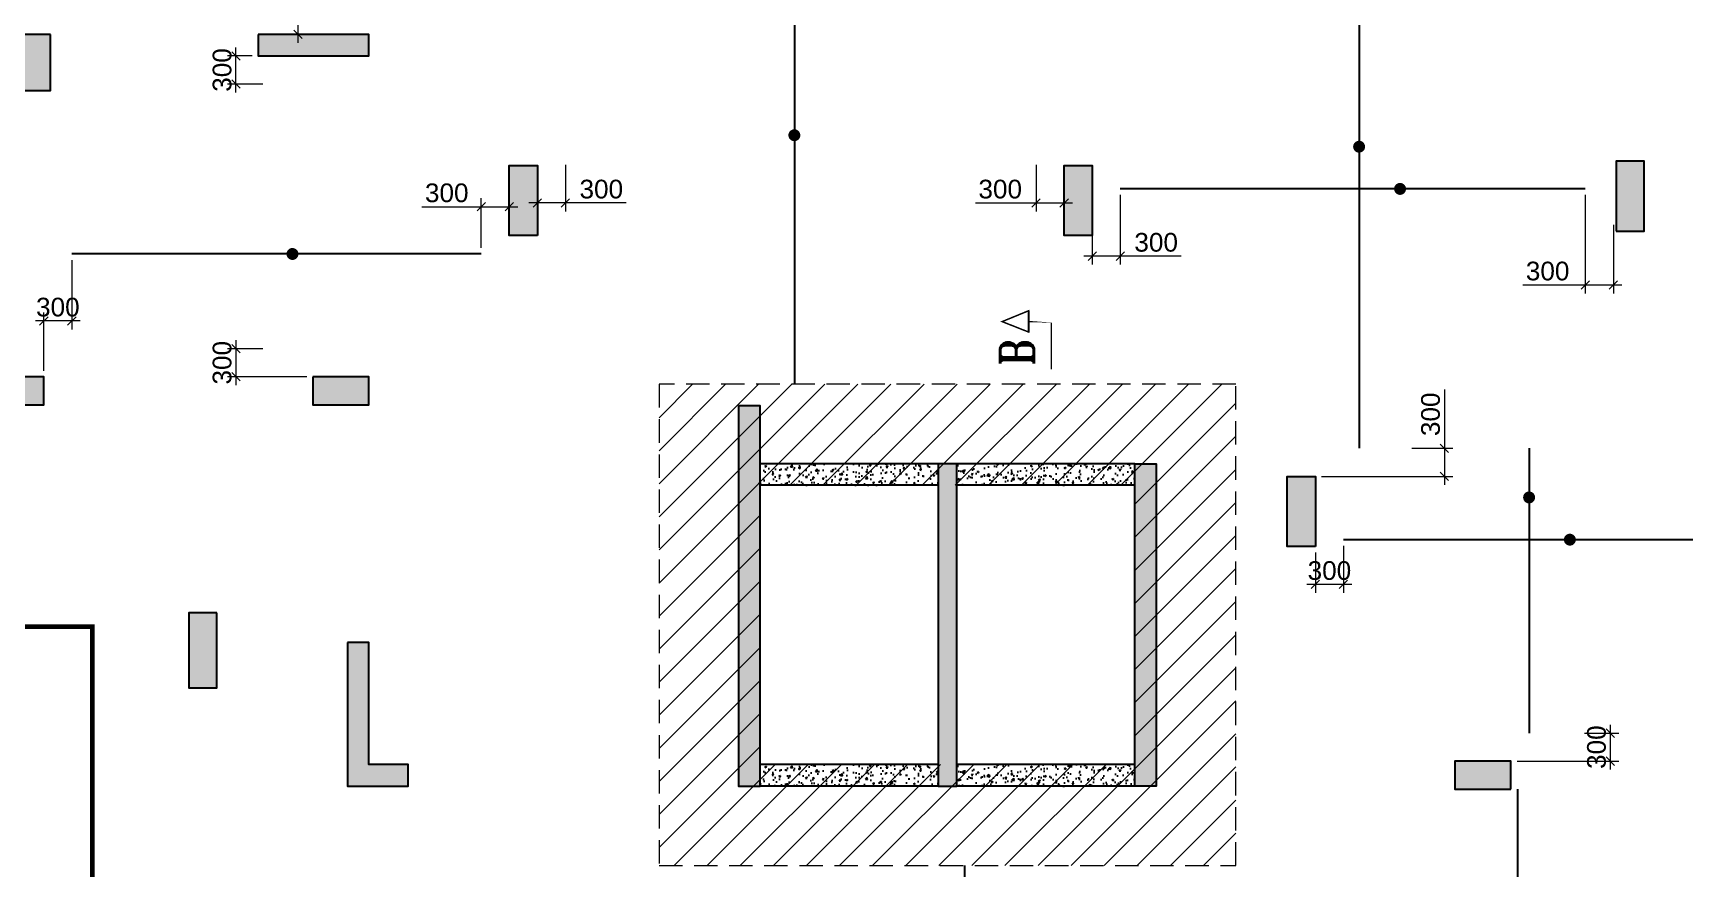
# Model space of a CAD drawing. Header units: millimetres. Extents: x 1123469 to 1883119, y -126924 to 196924.
# Drawn here: x 1856569 to 1874224, y 136750 to 145688 of the extents above; entities that cross this region are included whole.
import ezdxf

# ---------------------------------------------------------------- set-up
doc = ezdxf.new("R2010")
doc.units = ezdxf.units.MM
doc.header["$LTSCALE"] = 500
doc.header["$MEASUREMENT"] = 0
doc.header["$PDMODE"] = 34
doc.linetypes.add('CONTINOUS', pattern=[0])
doc.linetypes.add('DASHED2', pattern=[0.375, 0.25, -0.125])
doc.layers.get('Defpoints').update_dxf_attribs({"lineweight": 0})
for name, color, linetype in [('3BEAM NO', 6, 'Continuous'), ('COL. DIM', 3, 'Continuous'), ('r.c.c. wall', 4, 'Continuous'), ('reinf.', 4, 'Continuous'), ('TEXT-20', 3, 'Continuous'), ('TOWER AREA COLUMN.', 6, 'Continuous')]:
    doc.layers.add(name, color=color, linetype=linetype)
for name, color, linetype, lineweight in [('CUT OUT', 1, 'Continuous', 13), ('dim-M', 1, 'Continuous', 15), ('FOOTING', 1, 'Continuous', 15), ('HATCH', 1, 'Continuous', 5), ('TOWER COL HATCH', 253, 'Continuous', 20)]:
    doc.layers.add(name, color=color, linetype=linetype, lineweight=lineweight)
doc.styles.add('3mm', font='arial.ttf')
doc.styles.add('RT', font='romant.shx', dxfattribs={"height": 8})
doc.dimstyles.new('PARAMVEER', dxfattribs={"dimtxt": 200, "dimasz": 100, "dimexe": 0, "dimexo": 25, "dimgap": 10, "dimtad": 1, "dimdec": 0, "dimrnd": 5, "dimzin": 0, "dimdsep": 46, "dimtxsty": '3mm', "dimblk": 'OBLIQUE', "dimcen": 0.09, "dimdle": 75, "dimclrd": 1, "dimclre": 1, "dimclrt": 3, "dimadec": 0, "dimazin": 0, "dimtfac": 1, "dimtdec": 0, "dimtmove": 1, "dimatfit": 3, "dimfxl": 100, "dimtolj": 1, "dimtzin": 0, "dimlwd": 18, "dimlwe": 5, "dimarcsym": 0})

# ---------------------------------------------------------------- blocks, each defined once
blk = doc.blocks.new('3tgra')
at = {"layer": 'TOWER COL HATCH'}
h = blk.add_hatch(color=253, dxfattribs=at)
h.dxf.hatch_style = 1
h.paths.add_polyline_path([(1389009.933917637, 82701.73729159351), (1389009.933917637, 82471.73729159351), (1387825.636163343, 82471.73729159351), (1387825.636163343, 82701.73729159351)])
h = blk.add_hatch(color=253, dxfattribs=at)
h.dxf.hatch_style = 1
h.paths.add_polyline_path([(1391230.631024875, 82701.73729159351), (1391530.631024875, 82701.73729159351), (1391530.631024875, 82101.73729159351), (1391230.631024875, 82101.73729159351)])
h = blk.add_hatch(color=253, dxfattribs=at)
h.dxf.hatch_style = 1
h.paths.add_polyline_path([(1374495.631025441, 80596.89666208334), (1374195.631025441, 80596.89666208334), (1374195.631025441, 81346.89666208334), (1374495.631025441, 81346.89666208334)])
h = blk.add_hatch(color=253, dxfattribs=at)
h.dxf.hatch_style = 1
h.paths.add_polyline_path([(1380095.624769447, 80551.73729155067), (1380395.624769447, 80551.73729155067), (1380395.624769447, 81301.73729155067), (1380095.624769447, 81301.73729155067)])
h = blk.add_hatch(color=253, dxfattribs=at)
h.dxf.hatch_style = 1
h.paths.add_polyline_path([(1386025.631024806, 80551.73729155055), (1386325.631024806, 80551.73729155055), (1386325.631024806, 81301.73729155055), (1386025.631024806, 81301.73729155055)])
h = blk.add_hatch(color=253, dxfattribs=at)
h.dxf.hatch_style = 1
h.paths.add_polyline_path([(1388425.6189848, 79041.73729064688), (1388425.6189848, 78741.73729064688), (1387825.6189848, 78741.73729064688), (1387825.6189848, 79041.73729064688)])
h = blk.add_hatch(color=253, dxfattribs=at)
h.dxf.hatch_style = 1
h.paths.add_polyline_path([(1391900.631024875, 79041.73729064688), (1391900.631024875, 78741.73729064688), (1391300.631024875, 78741.73729064688), (1391300.631024875, 79041.73729064688)])
h = blk.add_hatch(color=253, dxfattribs=at)
h.dxf.hatch_style = 1
h.paths.add_polyline_path([(1383875.630595695, 78731.73729202384), (1383875.630595695, 74666.55515519361), (1383645.630595695, 74666.55515519361), (1383645.630595695, 77881.73729155073), (1383645.630595695, 78111.73729155073), (1383645.630595695, 78731.73729202384)])
h = blk.add_hatch(color=253, dxfattribs=at)
h.dxf.hatch_style = 1
h.paths.add_polyline_path([(1379640.630750942, 78111.73729155073), (1379410.630750942, 78111.73729155073), (1379410.630750942, 74666.55515519361), (1379640.630750942, 74666.55515519361), (1379640.630750942, 77881.73729155073)])
h = blk.add_hatch(color=253, dxfattribs=at)
h.dxf.hatch_style = 1
h.paths.add_polyline_path([(1381543.130749644, 78111.73729155073), (1381743.130749644, 78111.73729155073), (1381743.130749644, 77881.73729155073), (1381743.130749644, 74666.55515519361), (1381543.130749644, 74666.55515519361), (1381543.130749644, 77881.73729155073)])
h = blk.add_hatch(color=253, dxfattribs=at)
h.dxf.hatch_style = 1
h.paths.add_polyline_path([(1377710.631017101, 77226.89675944098), (1378010.631017101, 77226.89675944098), (1378010.631017101, 77976.89675944098), (1377710.631017101, 77976.89675944098)])
h = blk.add_hatch(color=253, dxfattribs=at)
h.dxf.hatch_style = 1
h.paths.add_polyline_path([(1389450.631024875, 76516.73729064694), (1389750.631024875, 76516.73729064694), (1389750.631024875, 75716.73729064688), (1389450.631024875, 75716.73729064688)])
h = blk.add_hatch(color=253, dxfattribs=at)
h.dxf.hatch_style = 1
h.paths.add_polyline_path([(1388055.6189848, 76201.55515519361), (1388055.6189848, 74666.55515519361), (1387405.6189848, 74666.55515519361), (1387405.6189848, 74896.55515519361), (1387825.6189848, 74896.55515519361), (1387825.6189848, 76201.55515519361)])
h = blk.add_hatch(color=253, dxfattribs=at)
h.dxf.hatch_style = 1
h.paths.add_polyline_path([(1375620.320550245, 74631.8028312315), (1375620.320550245, 74931.8028312315), (1376220.320550245, 74931.8028312315), (1376220.320550245, 74631.8028312315)])
at = {"layer": 'TOWER AREA COLUMN.', "color": 4}
for points in [[(1389009.933917637, 82701.73729159351), (1389009.933917637, 82471.73729159351), (1387825.636163343, 82471.73729159351), (1387825.636163343, 82701.73729159351)], [(1391230.631024875, 82701.73729159351), (1391530.631024875, 82701.73729159351), (1391530.631024875, 82101.73729159351), (1391230.631024875, 82101.73729159351)], [(1374495.631025441, 80596.89666208334), (1374195.631025441, 80596.89666208334), (1374195.631025441, 81346.89666208334), (1374495.631025441, 81346.89666208334)], [(1380095.624769447, 80551.73729155067), (1380395.624769447, 80551.73729155067), (1380395.624769447, 81301.73729155067), (1380095.624769447, 81301.73729155067)], [(1386025.631024806, 80551.73729155055), (1386325.631024806, 80551.73729155055), (1386325.631024806, 81301.73729155055), (1386025.631024806, 81301.73729155055)], [(1388425.6189848, 79041.73729064688), (1388425.6189848, 78741.73729064688), (1387825.6189848, 78741.73729064688), (1387825.6189848, 79041.73729064688)], [(1391900.631024875, 79041.73729064688), (1391900.631024875, 78741.73729064688), (1391300.631024875, 78741.73729064688), (1391300.631024875, 79041.73729064688)], [(1377710.631017101, 77226.89675944098), (1378010.631017101, 77226.89675944098), (1378010.631017101, 77976.89675944098), (1377710.631017101, 77976.89675944098)], [(1389450.631024875, 76516.73729064694), (1389750.631024875, 76516.73729064694), (1389750.631024875, 75716.73729064688), (1389450.631024875, 75716.73729064688)], [(1375620.320550245, 74631.8028312315), (1375620.320550245, 74931.8028312315), (1376220.320550245, 74931.8028312315), (1376220.320550245, 74631.8028312315)]]:
    blk.add_lwpolyline(points, close=True, dxfattribs=at)
for points in [[(1383875.630595695, 78731.73729202384), (1383875.630595695, 74666.55515519361), (1383645.630595695, 74666.55515519361), (1383645.630595695, 77881.73729155073), (1383645.630595695, 77881.73729155073), (1383645.630595695, 78111.73729155073), (1383645.630595695, 78111.73729155073), (1383645.630595695, 78731.73729202384), (1383875.630595695, 78731.73729202384)], [(1379640.630750942, 78111.73729155073), (1379410.630750942, 78111.73729155073), (1379410.630750942, 74666.55515519361), (1379640.630750942, 74666.55515519361), (1379640.630750942, 77881.73729155073), (1379640.630750942, 77881.73729155073), (1379640.630750942, 78111.73729155073)], [(1381543.130749644, 78111.73729155073), (1381743.130749644, 78111.73729155073), (1381743.130749644, 77881.73729155073), (1381743.130749644, 77881.73729155073), (1381743.130749644, 74666.55515519361), (1381543.130749644, 74666.55515519361), (1381543.130749644, 77881.73729155073), (1381543.130749644, 77881.73729155073), (1381543.130749644, 78111.73729155073)], [(1388055.6189848, 76201.55515519361), (1388055.6189848, 74666.55515519361), (1387405.6189848, 74666.55515519361), (1387405.6189848, 74896.55515519361), (1387825.6189848, 74896.55515519361), (1387825.6189848, 76201.55515519361), (1388055.6189848, 76201.55515519361)]]:
    blk.add_lwpolyline(points, dxfattribs=at)
blk = doc.blocks.new('_Oblique')
at = {"color": 0, "linetype": 'ByBlock', "lineweight": -2}
blk.add_line((-0.5, -0.5), (0.5, 0.5), dxfattribs=at)
blk = doc.blocks.new('*D3416')
at = {"layer": 'COL. DIM', "color": 1, "lineweight": 18, "ltscale": 10, "transparency": 16777216}
for p, q in [((1859400.283047105, 146602.0105030714), (1859400.283047105, 145972.7452281601)), ((1859400.283047105, 146062.7452281601), (1859400.283047105, 145582.7452281602))]:
    blk.add_line(p, q, dxfattribs=at)
at = {"layer": 'COL. DIM', "color": 1, "linetype": 'CONTINOUS', "lineweight": 5, "ltscale": 10, "transparency": 16777216}
for p, q in [((1859007.907858229, 145972.7452281601), (1859490.283047105, 145972.7452281601)), ((1859312.515377379, 145672.7452281602), (1859490.283047105, 145672.7452281602))]:
    blk.add_line(p, q, dxfattribs=at)
at = {"layer": 'Defpoints', "color": 0, "ltscale": 10, "transparency": 16777216}
for p in [(1858942.907858229, 145972.7452281601), (1859247.515377379, 145672.7452281602), (1859400.283047105, 145672.7452281602)]:
    blk.add_point(p, dxfattribs=at)
at = {"layer": 'COL. DIM', "color": 1, "lineweight": 18, "ltscale": 10, "transparency": 16777216, "xscale": 90, "yscale": 90, "zscale": 90}
for p, rotation in [((1859400.283047105, 145972.7452281601), 90), ((1859400.283047105, 145672.7452281602), 270)]:
    blk.add_blockref('_Oblique', p, dxfattribs=dict(at, rotation=rotation))
at = {"layer": 'COL. DIM', "color": 3, "ltscale": 10, "transparency": 16777216, "insert": (1859253.100236736, 146336.4784430435), "char_height": 200, "attachment_point": 5, "rotation": 90, "style": '3mm'}
blk.add_mtext('\\A1;300', dxfattribs=at)
blk = doc.blocks.new('*D3417')
at = {"layer": 'COL. DIM', "color": 1, "linetype": 'CONTINOUS', "lineweight": 5, "ltscale": 10, "transparency": 16777216}
for p, q in [((1861358.679417588, 143390.5683261921), (1861358.679417588, 143920.9060401171)), ((1861658.679417588, 143707.9007247321), (1861658.679417588, 143920.9060401171))]:
    blk.add_line(p, q, dxfattribs=at)
at = {"layer": 'COL. DIM', "color": 1, "lineweight": 18, "ltscale": 10, "transparency": 16777216}
for p, q in [((1860724.699348083, 143830.9060401171), (1861358.679417588, 143830.9060401171)), ((1861268.679417588, 143830.9060401171), (1861748.679417588, 143830.9060401171))]:
    blk.add_line(p, q, dxfattribs=at)
at = {"layer": 'Defpoints', "color": 0, "ltscale": 10, "transparency": 16777216}
for p in [(1861658.679417588, 143830.9060401171), (1861658.679417588, 143642.9007247321), (1861358.679417588, 143325.5683261921)]:
    blk.add_point(p, dxfattribs=at)
at = {"layer": 'COL. DIM', "color": 1, "lineweight": 18, "ltscale": 10, "transparency": 16777216, "xscale": 90, "yscale": 90, "zscale": 90, "rotation": 180}
blk.add_blockref('_Oblique', (1861358.679417588, 143830.9060401171), dxfattribs=at)
at = {"layer": 'COL. DIM', "color": 1, "lineweight": 18, "ltscale": 10, "transparency": 16777216, "xscale": 90, "yscale": 90, "zscale": 90}
blk.add_blockref('_Oblique', (1861658.679417588, 143830.9060401171), dxfattribs=at)
at = {"layer": 'COL. DIM', "color": 3, "ltscale": 10, "transparency": 16777216, "insert": (1860990.231408111, 143978.0888504854), "char_height": 200, "attachment_point": 5, "style": '3mm'}
blk.add_mtext('\\A1;300', dxfattribs=at)
blk = doc.blocks.new('*D3419')
at = {"layer": 'COL. DIM', "color": 1, "linetype": 'CONTINOUS', "lineweight": 5, "ltscale": 10, "transparency": 16777216}
for p, q in [((1856983.667377512, 143260.5683261921), (1856983.667377512, 142519.0749168854)), ((1856683.667377512, 142077.7452272135), (1856683.667377512, 142699.0749168854))]:
    blk.add_line(p, q, dxfattribs=at)
at = {"layer": 'COL. DIM', "color": 1, "lineweight": 18, "ltscale": 10, "transparency": 16777216}
blk.add_line((1857073.667377512, 142609.0749168854), (1856593.667377512, 142609.0749168854), dxfattribs=at)
at = {"layer": 'Defpoints', "color": 0, "ltscale": 10, "transparency": 16777216}
for p in [(1856983.667377512, 143325.5683261921), (1856683.667377512, 142609.0749168854), (1856683.667377512, 142012.7452272135)]:
    blk.add_point(p, dxfattribs=at)
at = {"layer": 'COL. DIM', "color": 1, "lineweight": 18, "ltscale": 10, "transparency": 16777216, "xscale": 90, "yscale": 90, "zscale": 90, "rotation": 180}
blk.add_blockref('_Oblique', (1856683.667377512, 142609.0749168854), dxfattribs=at)
at = {"layer": 'COL. DIM', "color": 1, "lineweight": 18, "ltscale": 10, "transparency": 16777216, "xscale": 90, "yscale": 90, "zscale": 90}
blk.add_blockref('_Oblique', (1856983.667377512, 142609.0749168854), dxfattribs=at)
at = {"layer": 'COL. DIM', "color": 3, "ltscale": 10, "transparency": 16777216, "insert": (1856833.667377512, 142756.2577272537), "char_height": 200, "attachment_point": 5, "style": '3mm'}
blk.add_mtext('\\A1;300', dxfattribs=at)
blk = doc.blocks.new('*D3420')
at = {"layer": 'COL. DIM', "color": 1, "linetype": 'CONTINOUS', "lineweight": 5, "ltscale": 10, "transparency": 16777216}
for p, q in [((1859023.235927653, 142312.7452272134), (1858646.992317622, 142312.7452272134)), ((1859493.679417589, 142012.7452272135), (1858646.992317622, 142012.7452272135))]:
    blk.add_line(p, q, dxfattribs=at)
at = {"layer": 'COL. DIM', "color": 1, "lineweight": 18, "ltscale": 10, "transparency": 16777216}
blk.add_line((1858736.992317622, 142402.7452272134), (1858736.992317622, 141922.7452272135), dxfattribs=at)
at = {"layer": 'Defpoints', "color": 0, "ltscale": 10, "transparency": 16777216}
for p in [(1859088.235927653, 142312.7452272134), (1858736.992317622, 142012.7452272135), (1859558.679417589, 142012.7452272135)]:
    blk.add_point(p, dxfattribs=at)
at = {"layer": 'COL. DIM', "color": 1, "lineweight": 18, "ltscale": 10, "transparency": 16777216, "xscale": 90, "yscale": 90, "zscale": 90}
for p, rotation in [((1858736.992317622, 142312.7452272134), 90), ((1858736.992317622, 142012.7452272135), 270)]:
    blk.add_blockref('_Oblique', p, dxfattribs=dict(at, rotation=rotation))
at = {"layer": 'COL. DIM', "color": 3, "ltscale": 10, "transparency": 16777216, "insert": (1858589.809507251, 142162.7452272134), "char_height": 200, "attachment_point": 5, "rotation": 90, "style": '3mm'}
blk.add_mtext('\\A1;300', dxfattribs=at)
blk = doc.blocks.new('*D3421')
at = {"layer": 'COL. DIM', "color": 1, "linetype": 'CONTINOUS', "lineweight": 5, "ltscale": 10, "transparency": 16777216}
for p, q in [((1867288.673632941, 144277.0097971657), (1867288.673632941, 143780.8444163614)), ((1867588.673632941, 144207.7452281173), (1867588.673632941, 143780.8444163614))]:
    blk.add_line(p, q, dxfattribs=at)
at = {"layer": 'COL. DIM', "color": 1, "lineweight": 18, "ltscale": 10, "transparency": 16777216}
for p, q in [((1866639.921057332, 143870.8444163614), (1867288.673632941, 143870.8444163614)), ((1867198.673632941, 143870.8444163614), (1867678.673632941, 143870.8444163614))]:
    blk.add_line(p, q, dxfattribs=at)
at = {"layer": 'Defpoints', "color": 0, "ltscale": 10, "transparency": 16777216}
for p in [(1867288.673632941, 144342.0097971657), (1867588.673632941, 144272.7452281173), (1867588.673632941, 143870.8444163614)]:
    blk.add_point(p, dxfattribs=at)
at = {"layer": 'COL. DIM', "color": 1, "lineweight": 18, "ltscale": 10, "transparency": 16777216, "xscale": 90, "yscale": 90, "zscale": 90, "rotation": 180}
blk.add_blockref('_Oblique', (1867288.673632941, 143870.8444163614), dxfattribs=at)
at = {"layer": 'COL. DIM', "color": 1, "lineweight": 18, "ltscale": 10, "transparency": 16777216, "xscale": 90, "yscale": 90, "zscale": 90}
blk.add_blockref('_Oblique', (1867588.673632941, 143870.8444163614), dxfattribs=at)
at = {"layer": 'COL. DIM', "color": 3, "ltscale": 10, "transparency": 16777216, "insert": (1866905.453117359, 144018.0272267297), "char_height": 200, "attachment_point": 5, "style": '3mm'}
blk.add_mtext('\\A1;300', dxfattribs=at)
blk = doc.blocks.new('*D3423')
at = {"layer": 'COL. DIM', "color": 1, "linetype": 'CONTINOUS', "lineweight": 5, "ltscale": 10, "transparency": 16777216}
for p, q in [((1862258.667377582, 144277.0097971657), (1862258.667377582, 143780.8444163614)), ((1861958.667377582, 144207.7452281173), (1861958.667377582, 143780.8444163614))]:
    blk.add_line(p, q, dxfattribs=at)
at = {"layer": 'COL. DIM', "color": 1, "lineweight": 18, "ltscale": 10, "transparency": 16777216}
for p, q in [((1862348.667377582, 143870.8444163614), (1861868.667377582, 143870.8444163614)), ((1862907.57584797, 143870.8444163614), (1862258.667377582, 143870.8444163614))]:
    blk.add_line(p, q, dxfattribs=at)
at = {"layer": 'Defpoints', "color": 0, "ltscale": 10, "transparency": 16777216}
for p in [(1861958.667377582, 144272.7452281173), (1862258.667377582, 144342.0097971657), (1861958.667377582, 143870.8444163614)]:
    blk.add_point(p, dxfattribs=at)
at = {"layer": 'COL. DIM', "color": 1, "lineweight": 18, "ltscale": 10, "transparency": 16777216, "xscale": 90, "yscale": 90, "zscale": 90, "rotation": 180}
blk.add_blockref('_Oblique', (1861958.667377582, 143870.8444163614), dxfattribs=at)
at = {"layer": 'COL. DIM', "color": 1, "lineweight": 18, "ltscale": 10, "transparency": 16777216, "xscale": 90, "yscale": 90, "zscale": 90}
blk.add_blockref('_Oblique', (1862258.667377582, 143870.8444163614), dxfattribs=at)
at = {"layer": 'COL. DIM', "color": 3, "ltscale": 10, "transparency": 16777216, "insert": (1862642.043787943, 144018.0272267297), "char_height": 200, "attachment_point": 5, "style": '3mm'}
blk.add_mtext('\\A1;300', dxfattribs=at)
blk = doc.blocks.new('*D3424')
at = {"layer": 'COL. DIM', "color": 1, "linetype": 'CONTINOUS', "lineweight": 5, "ltscale": 10, "transparency": 16777216}
for p, q in [((1873158.667376947, 143956.1601072131), (1873158.667376947, 142904.7640671268)), ((1873458.667376947, 143638.8277086731), (1873458.667376947, 142904.7640671268))]:
    blk.add_line(p, q, dxfattribs=at)
at = {"layer": 'COL. DIM', "color": 1, "lineweight": 18, "ltscale": 10, "transparency": 16777216}
for p, q in [((1872490.337569573, 142994.7640671268), (1873158.667376947, 142994.7640671268)), ((1873068.667376947, 142994.7640671268), (1873548.667376947, 142994.7640671268))]:
    blk.add_line(p, q, dxfattribs=at)
at = {"layer": 'Defpoints', "color": 0, "ltscale": 10, "transparency": 16777216}
for p in [(1873158.667376947, 144021.1601072131), (1873458.667376947, 143703.8277086731), (1873458.667376947, 142994.7640671268)]:
    blk.add_point(p, dxfattribs=at)
at = {"layer": 'COL. DIM', "color": 1, "lineweight": 18, "ltscale": 10, "transparency": 16777216, "xscale": 90, "yscale": 90, "zscale": 90, "rotation": 180}
blk.add_blockref('_Oblique', (1873158.667376947, 142994.7640671268), dxfattribs=at)
at = {"layer": 'COL. DIM', "color": 1, "lineweight": 18, "ltscale": 10, "transparency": 16777216, "xscale": 90, "yscale": 90, "zscale": 90}
blk.add_blockref('_Oblique', (1873458.667376947, 142994.7640671268), dxfattribs=at)
at = {"layer": 'COL. DIM', "color": 3, "ltscale": 10, "transparency": 16777216, "insert": (1872755.8696296, 143141.9468774952), "char_height": 200, "attachment_point": 5, "style": '3mm'}
blk.add_mtext('\\A1;300', dxfattribs=at)
blk = doc.blocks.new('*D3426')
at = {"layer": 'COL. DIM', "color": 1, "linetype": 'CONTINOUS', "lineweight": 5, "ltscale": 10, "transparency": 16777216}
for p, q in [((1868188.673632941, 143956.1601072131), (1868188.673632941, 143211.9268969172)), ((1867888.673632941, 143638.8277086731), (1867888.673632941, 143211.9268969172))]:
    blk.add_line(p, q, dxfattribs=at)
at = {"layer": 'COL. DIM', "color": 1, "lineweight": 18, "ltscale": 10, "transparency": 16777216}
for p, q in [((1868278.673632941, 143301.9268969172), (1867798.673632941, 143301.9268969172)), ((1868837.582103329, 143301.9268969172), (1868188.673632941, 143301.9268969172))]:
    blk.add_line(p, q, dxfattribs=at)
at = {"layer": 'Defpoints', "color": 0, "ltscale": 10, "transparency": 16777216}
for p in [(1868188.673632941, 144021.1601072131), (1867888.673632941, 143703.8277086731), (1867888.673632941, 143301.9268969172)]:
    blk.add_point(p, dxfattribs=at)
at = {"layer": 'COL. DIM', "color": 1, "lineweight": 18, "ltscale": 10, "transparency": 16777216, "xscale": 90, "yscale": 90, "zscale": 90, "rotation": 180}
blk.add_blockref('_Oblique', (1867888.673632941, 143301.9268969172), dxfattribs=at)
at = {"layer": 'COL. DIM', "color": 1, "lineweight": 18, "ltscale": 10, "transparency": 16777216, "xscale": 90, "yscale": 90, "zscale": 90}
blk.add_blockref('_Oblique', (1868188.673632941, 143301.9268969172), dxfattribs=at)
at = {"layer": 'COL. DIM', "color": 3, "ltscale": 10, "transparency": 16777216, "insert": (1868572.050043302, 143449.1097072856), "char_height": 200, "attachment_point": 5, "style": '3mm'}
blk.add_mtext('\\A1;300', dxfattribs=at)
blk = doc.blocks.new('*D3427')
at = {"layer": 'COL. DIM', "color": 1, "lineweight": 18, "ltscale": 10, "transparency": 16777216}
for p, q in [((1871652.658706688, 141877.1699709189), (1871652.658706688, 141247.9046960075)), ((1871652.658706688, 141337.9046960075), (1871652.658706688, 140857.9046960076))]:
    blk.add_line(p, q, dxfattribs=at)
at = {"layer": 'COL. DIM', "color": 1, "linetype": 'CONTINOUS', "lineweight": 5, "ltscale": 10, "transparency": 16777216}
for p, q in [((1871304.819932552, 141247.9046960075), (1871742.658706688, 141247.9046960075)), ((1870338.667385287, 140947.9046960076), (1871742.658706688, 140947.9046960076))]:
    blk.add_line(p, q, dxfattribs=at)
at = {"layer": 'Defpoints', "color": 0, "ltscale": 10, "transparency": 16777216}
for p in [(1871239.819932552, 141247.9046960075), (1870273.667385287, 140947.9046960076), (1871652.658706688, 140947.9046960076)]:
    blk.add_point(p, dxfattribs=at)
at = {"layer": 'COL. DIM', "color": 1, "lineweight": 18, "ltscale": 10, "transparency": 16777216, "xscale": 90, "yscale": 90, "zscale": 90}
for p, rotation in [((1871652.658706688, 141247.9046960075), 90), ((1871652.658706688, 140947.9046960076), 270)]:
    blk.add_blockref('_Oblique', p, dxfattribs=dict(at, rotation=rotation))
at = {"layer": 'COL. DIM', "color": 3, "ltscale": 10, "transparency": 16777216, "insert": (1871505.475896319, 141611.637910891), "char_height": 200, "attachment_point": 5, "rotation": 90, "style": '3mm'}
blk.add_mtext('\\A1;300', dxfattribs=at)
blk = doc.blocks.new('*D3440')
at = {"layer": 'COL. DIM', "color": 1, "linetype": 'CONTINOUS', "lineweight": 5, "ltscale": 10, "transparency": 16777216}
for p, q in [((1870573.667385286, 140206.1600059042), (1870573.667385286, 139702.4800890388)), ((1870273.667385286, 140132.9046960076), (1870273.667385286, 139702.4800890388))]:
    blk.add_line(p, q, dxfattribs=at)
at = {"layer": 'COL. DIM', "color": 1, "lineweight": 18, "ltscale": 10, "transparency": 16777216}
blk.add_line((1870663.667385286, 139792.4800890388), (1870183.667385286, 139792.4800890388), dxfattribs=at)
at = {"layer": 'Defpoints', "color": 0, "ltscale": 10, "transparency": 16777216}
for p in [(1870273.667385286, 140197.9046960076), (1870573.667385286, 140271.1600059042), (1870273.667385286, 139792.4800890388)]:
    blk.add_point(p, dxfattribs=at)
at = {"layer": 'COL. DIM', "color": 1, "lineweight": 18, "ltscale": 10, "transparency": 16777216, "xscale": 90, "yscale": 90, "zscale": 90, "rotation": 180}
blk.add_blockref('_Oblique', (1870273.667385286, 139792.4800890388), dxfattribs=at)
at = {"layer": 'COL. DIM', "color": 1, "lineweight": 18, "ltscale": 10, "transparency": 16777216, "xscale": 90, "yscale": 90, "zscale": 90}
blk.add_blockref('_Oblique', (1870573.667385286, 139792.4800890388), dxfattribs=at)
at = {"layer": 'COL. DIM', "color": 3, "ltscale": 10, "transparency": 16777216, "insert": (1870423.667385286, 139939.6628994071), "char_height": 200, "attachment_point": 5, "style": '3mm'}
blk.add_mtext('\\A1;300', dxfattribs=at)
blk = doc.blocks.new('*D3441')
at = {"layer": 'COL. DIM', "color": 1, "lineweight": 18, "ltscale": 10, "transparency": 16777216}
blk.add_line((1873426.012587333, 138292.8107677982), (1873426.012587333, 137812.8107677982), dxfattribs=at)
at = {"layer": 'COL. DIM', "color": 1, "linetype": 'CONTINOUS', "lineweight": 5, "ltscale": 10, "transparency": 16777216}
for p, q in [((1873148.541348099, 138202.8107677982), (1873516.012587333, 138202.8107677982)), ((1872428.977852143, 137902.8107677982), (1873516.012587333, 137902.8107677982))]:
    blk.add_line(p, q, dxfattribs=at)
at = {"layer": 'Defpoints', "color": 0, "ltscale": 10, "transparency": 16777216}
for p in [(1873083.541348099, 138202.8107677982), (1872363.977852143, 137902.8107677982), (1873426.012587333, 137902.8107677982)]:
    blk.add_point(p, dxfattribs=at)
at = {"layer": 'COL. DIM', "color": 1, "lineweight": 18, "ltscale": 10, "transparency": 16777216, "xscale": 90, "yscale": 90, "zscale": 90}
for p, rotation in [((1873426.012587333, 138202.8107677982), 90), ((1873426.012587333, 137902.8107677982), 270)]:
    blk.add_blockref('_Oblique', p, dxfattribs=dict(at, rotation=rotation))
at = {"layer": 'COL. DIM', "color": 3, "ltscale": 10, "transparency": 16777216, "insert": (1873278.829776961, 138052.8107677981), "char_height": 200, "attachment_point": 5, "rotation": 90, "style": '3mm'}
blk.add_mtext('\\A1;300', dxfattribs=at)
blk = doc.blocks.new('*D3487')
at = {"layer": 'COL. DIM', "color": 1, "lineweight": 18, "ltscale": 10, "transparency": 16777216}
blk.add_line((1858736.992317618, 145052.7452281604), (1858736.992317618, 145532.7452281603), dxfattribs=at)
at = {"layer": 'COL. DIM', "color": 1, "linetype": 'CONTINOUS', "lineweight": 5, "ltscale": 10, "transparency": 16777216}
for p, q in [((1858909.364484751, 145442.7452281603), (1858646.992317618, 145442.7452281603)), ((1859023.235927653, 145142.7452281604), (1858646.992317618, 145142.7452281604))]:
    blk.add_line(p, q, dxfattribs=at)
at = {"layer": 'Defpoints', "color": 0, "ltscale": 10, "transparency": 16777216}
for p in [(1858736.992317618, 145442.7452281603), (1858974.364484751, 145442.7452281603), (1859088.235927653, 145142.7452281604)]:
    blk.add_point(p, dxfattribs=at)
at = {"layer": 'COL. DIM', "color": 1, "lineweight": 18, "ltscale": 10, "transparency": 16777216, "xscale": 90, "yscale": 90, "zscale": 90}
for p, rotation in [((1858736.992317618, 145442.7452281603), 90), ((1858736.992317618, 145142.7452281604), 270)]:
    blk.add_blockref('_Oblique', p, dxfattribs=dict(at, rotation=rotation))
at = {"layer": 'COL. DIM', "color": 3, "ltscale": 10, "transparency": 16777216, "insert": (1858589.809507251, 145292.7452281602), "char_height": 200, "attachment_point": 5, "rotation": 90, "style": '3mm'}
blk.add_mtext('\\A1;300', dxfattribs=at)

msp = doc.modelspace()

# ---------------------------------------------------------------- hatches: boundary and pattern name
at = {"layer": 'HATCH', "ltscale": 10}
h = msp.add_hatch(dxfattribs=at)
h.set_pattern_fill('ANSI31', color=251, scale=2000)
h.set_pattern_definition([(45, (286558.7153489178, -51.48332093004137), (-176.7766952966369, 176.7766952966369), [])])
h.paths.add_polyline_path([(1864338.667179812, 140852.7452281173), (1868343.667024565, 140852.7452281173), (1868343.667024565, 137867.5630917602), (1864338.667179812, 137867.5630917602)])
h.paths.add_polyline_path([(1863258.667179812, 141932.7452281173), (1869423.667024565, 141932.7452281173), (1869423.667024565, 136787.5630917602), (1863258.667179812, 136787.5630917602)])
at = {"layer": 'r.c.c. wall', "ltscale": 10}
h = msp.add_hatch(dxfattribs=at)
h.set_pattern_fill('AR-CONC', color=1, scale=25)
h.set_pattern_definition([(49.99999999999999, (-3468122.559442955, -4159540.97353675), (179.3150456501884, -15.68803374564878), [18.75, -206.25]), (355, (-3468122.559442955, -4159540.97353675), (-34.68783340325, 188.048033425003), [15, -165]), (100.45144446, (-3468107.616522705, -4159542.28087275), (144.627211681778, 172.3599977421574), [15.93504799999997, -175.2855279999996]), (46.18420000000001, (-3468122.559442955, -4159490.97353675), (266.8103326678931, -41.37982019826914), [28.125, -309.375]), (96.63563549, (-3468100.325256705, -4159494.4218635), (233.6654864185571, 243.5296501936376), [23.9025855, -262.92844]), (351.1841639899999, (-3468122.559442955, -4159490.97353675), (233.6654862636933, 243.5296500674975), [22.5, -247.50000025]), (21, (-3468097.559442955, -4159503.47353675), (149.2267630296154, -100.6547226663347), [18.75, -206.25]), (326.0000000000001, (-3468097.559442955, -4159503.47353675), (60.82883298039543, 181.2875112617133), [15, -165]), (71.45144474, (-3468085.123879455, -4159511.86143025), (210.0555941824928, 80.63278820158845), [15.9350475, -175.285528]), (37.50000000000001, (-3468122.559442955, -4159540.97353675), (3.039963829322667, 83.22346345782788), [0, -163, 0, -167.5, 0, -165.625]), (7.499999999999999, (-3468122.559442955, -4159540.97353675), (65.76738436053715, 98.60292797059006), [0, -95.5, 0, -159.25, 0, -63.125]), (327.5, (-3468178.309442955, -4159540.97353675), (133.4556090431022, -5.638717933594939), [0, -62.5, 0, -195, 0, -258.75]), (317.5, (-3468203.309442955, -4159540.97353675), (145.7965423355966, 25.02624558307943), [0, -81.25, 0, -129.5, 0, -183.75])])
h.paths.add_polyline_path([(1864341.016134151, 141082.7816177635), (1866241.167652744, 141082.7452274617), (1866241.167652744, 140852.7452274617), (1864341.016134151, 140852.7162741264)])
h = msp.add_hatch(dxfattribs=at)
h.set_pattern_fill('AR-CONC', color=1, scale=25)
h.set_pattern_definition([(49.99999999999999, (-3470225.059441657, -4159540.97353675), (179.3150456501884, -15.68803374564878), [18.75, -206.25]), (355, (-3470225.059441657, -4159540.97353675), (-34.68783340325, 188.048033425003), [15, -165]), (100.45144446, (-3470210.116521408, -4159542.28087275), (144.627211681778, 172.3599977421574), [15.93504799999997, -175.2855279999996]), (46.18420000000001, (-3470225.059441657, -4159490.97353675), (266.8103326678931, -41.37982019826914), [28.125, -309.375]), (96.63563549, (-3470202.825255408, -4159494.4218635), (233.6654864185571, 243.5296501936376), [23.9025855, -262.92844]), (351.1841639899999, (-3470225.059441657, -4159490.97353675), (233.6654862636933, 243.5296500674975), [22.5, -247.50000025]), (21, (-3470200.059441657, -4159503.47353675), (149.2267630296154, -100.6547226663347), [18.75, -206.25]), (326.0000000000001, (-3470200.059441657, -4159503.47353675), (60.82883298039543, 181.2875112617133), [15, -165]), (71.45144474, (-3470187.623878158, -4159511.86143025), (210.0555941824928, 80.63278820158845), [15.9350475, -175.285528]), (37.50000000000001, (-3470225.059441657, -4159540.97353675), (3.039963829322667, 83.22346345782788), [0, -163, 0, -167.5, 0, -165.625]), (7.499999999999999, (-3470225.059441657, -4159540.97353675), (65.76738436053715, 98.60292797059006), [0, -95.5, 0, -159.25, 0, -63.125]), (327.5, (-3470280.809441657, -4159540.97353675), (133.4556090431022, -5.638717933594939), [0, -62.5, 0, -195, 0, -258.75]), (317.5, (-3470305.809441657, -4159540.97353675), (145.7965423355966, 25.02624558307943), [0, -81.25, 0, -129.5, 0, -183.75])])
h.paths.add_polyline_path([(1866443.516132853, 141082.7816177635), (1868343.667651446, 141082.7452274617), (1868343.667651446, 140852.7452274617), (1866443.516132853, 140852.7162741264)])
h = msp.add_hatch(dxfattribs=at)
h.set_pattern_fill('AR-CONC', color=1, scale=25)
h.set_pattern_definition([(49.99999999999999, (-3468122.559442955, -4162756.155673107), (179.3150456501884, -15.68803374564878), [18.75, -206.25]), (355, (-3468122.559442955, -4162756.155673107), (-34.68783340325, 188.048033425003), [15, -165]), (100.45144446, (-3468107.616522705, -4162757.463009106), (144.627211681778, 172.3599977421574), [15.93504799999997, -175.2855279999995]), (46.18420000000001, (-3468122.559442955, -4162706.155673107), (266.8103326678931, -41.37982019826914), [28.125, -309.375]), (96.63563549, (-3468100.325256705, -4162709.603999856), (233.6654864185571, 243.5296501936376), [23.9025855, -262.92844]), (351.1841639899999, (-3468122.559442955, -4162706.155673107), (233.6654862636933, 243.5296500674975), [22.5, -247.50000025]), (21, (-3468097.559442955, -4162718.655673107), (149.2267630296154, -100.6547226663347), [18.75, -206.25]), (326.0000000000001, (-3468097.559442955, -4162718.655673107), (60.82883298039543, 181.2875112617133), [15, -165]), (71.45144474, (-3468085.123879455, -4162727.043566606), (210.0555941824928, 80.63278820158845), [15.9350475, -175.285528]), (37.50000000000001, (-3468122.559442955, -4162756.155673107), (3.039963829322667, 83.22346345782788), [0, -163, 0, -167.5, 0, -165.625]), (7.499999999999999, (-3468122.559442955, -4162756.155673107), (65.76738436053715, 98.60292797059006), [0, -95.5, 0, -159.25, 0, -63.125]), (327.5, (-3468178.309442955, -4162756.155673107), (133.4556090431022, -5.638717933594939), [0, -62.5, 0, -195, 0, -258.75]), (317.5, (-3468203.309442955, -4162756.155673107), (145.7965423355966, 25.02624558307943), [0, -81.25, 0, -129.5, 0, -183.75])])
h.paths.add_polyline_path([(1864341.016134151, 137867.5994814063), (1866241.167652744, 137867.5630911046), (1866241.167652744, 137637.5630911046), (1864341.016134151, 137637.5341377693)])
h = msp.add_hatch(dxfattribs=at)
h.set_pattern_fill('AR-CONC', color=1, scale=25)
h.set_pattern_definition([(49.99999999999999, (-3470225.059441657, -4162756.155673107), (179.3150456501884, -15.68803374564878), [18.75, -206.25]), (355, (-3470225.059441657, -4162756.155673107), (-34.68783340325, 188.048033425003), [15, -165]), (100.45144446, (-3470210.116521408, -4162757.463009106), (144.627211681778, 172.3599977421574), [15.93504799999997, -175.2855279999996]), (46.18420000000001, (-3470225.059441657, -4162706.155673107), (266.8103326678931, -41.37982019826914), [28.125, -309.375]), (96.63563549, (-3470202.825255408, -4162709.603999856), (233.6654864185571, 243.5296501936376), [23.9025855, -262.92844]), (351.1841639899999, (-3470225.059441657, -4162706.155673107), (233.6654862636933, 243.5296500674975), [22.5, -247.50000025]), (21, (-3470200.059441657, -4162718.655673107), (149.2267630296154, -100.6547226663347), [18.75, -206.25]), (326.0000000000001, (-3470200.059441657, -4162718.655673107), (60.82883298039543, 181.2875112617133), [15, -165]), (71.45144474, (-3470187.623878158, -4162727.043566606), (210.0555941824928, 80.63278820158845), [15.9350475, -175.285528]), (37.50000000000001, (-3470225.059441657, -4162756.155673107), (3.039963829322667, 83.22346345782788), [0, -163, 0, -167.5, 0, -165.625]), (7.499999999999999, (-3470225.059441657, -4162756.155673107), (65.76738436053715, 98.60292797059006), [0, -95.5, 0, -159.25, 0, -63.125]), (327.5, (-3470280.809441657, -4162756.155673107), (133.4556090431022, -5.638717933594939), [0, -62.5, 0, -195, 0, -258.75]), (317.5, (-3470305.809441657, -4162756.155673107), (145.7965423355966, 25.02624558307943), [0, -81.25, 0, -129.5, 0, -183.75])])
h.paths.add_polyline_path([(1866443.516132853, 137867.5994814063), (1868343.667651446, 137867.5630911046), (1868343.667651446, 137637.5630911046), (1866443.516132853, 137637.5341377693)])

# ---------------------------------------------------------------- linework, layer by layer
at = {"layer": '3BEAM NO', "color": 4}
msp.add_line((1867208.40229345, 142718.4128893262, -7.851765953677085e-07), (1867208.40229345, 142491.0604230661, -7.843609217412887e-07), dxfattribs=at)
at = {"layer": '3BEAM NO', "color": 4, "extrusion": (-3.227238060428332e-09, -4.963612873298862e-18, 1), "const_width": 15.97339125}
for points, elevation in [([(1867208.402293445, 142718.4128893197), (1867208.402293445, 142491.0604230596), (1866926.154406921, 142602.5586661419), (1867208.402293445, 142718.4128893197)], -0.006026711199947014), ([(1867208.402293448, 142602.5586661913), (1867450.826002153, 142602.5586661866), (1867450.826002154, 142092.0434351454)], -0.006026708382357767)]:
    msp.add_lwpolyline(points, dxfattribs=dict(at, elevation=elevation))
at = {"layer": 'dim-M', "color": 4, "ltscale": 10, "const_width": 63.75}
for points in [[(1864737.142585658, 144595.0511551012, -1), (1864673.392585658, 144595.0511551012, -1)], [(1870772.938666129, 144472.4846782849, -1), (1870709.188666129, 144472.4846782849, -1)], [(1871210.577833605, 144021.1601072131, -1), (1871146.827833605, 144021.1601072131, -1)], [(1859373.118311957, 143325.5683261922, 1), (1859309.368311957, 143325.5683261922, 1)], [(1872589.877122534, 140722.484576976, -1), (1872526.127122534, 140722.484576976, -1)], [(1873025.416348119, 140271.1600059042, -1), (1872961.666348119, 140271.1600059042, -1)]]:
    msp.add_lwpolyline(points, format="xyb", close=True, dxfattribs=at)
at = {"layer": 'FOOTING', "color": 3, "linetype": 'DASHED2', "ltscale": 2}
msp.add_lwpolyline([(1869423.667651446, 141932.7452281173), (1863258.667806693, 141932.7452281173), (1863258.667806693, 136787.5630917602), (1869423.667651446, 136787.5630917602)], close=True, dxfattribs=at)
at = {"layer": 'FOOTING', "color": 3, "ltscale": 10, "const_width": 50}
msp.add_lwpolyline([(1874538.66675011, 126927.7677367545), (1874538.66675011, 126412.7677367546), (1865758.666752791, 126412.7677367546), (1865758.666752791, 126927.7677367545), (1857203.666746094, 126927.7677367545), (1857203.666746094, 139342.7452272136), (1831023.667382183, 139342.7452272136)], dxfattribs=at)
at = {"layer": 'r.c.c. wall', "color": 4, "ltscale": 10}
for p, q in [((1866241.167652744, 141082.7452281173), (1864338.667806693, 141082.7452281173)), ((1868343.667651446, 141082.7452281173), (1866441.167652744, 141082.7452281173)), ((1866241.167652744, 140852.7452281173), (1864338.667806693, 140852.7452281173)), ((1868343.667651446, 140852.7452281173), (1866441.167652744, 140852.7452281173)), ((1866241.167652744, 137867.5630917602), (1864338.667806693, 137867.5630917602)), ((1868343.667651446, 137867.5630917602), (1866441.167652744, 137867.5630917602)), ((1866241.167652744, 137637.5630917602), (1864338.667806693, 137637.5630917602)), ((1868343.667651446, 137637.5630917602), (1866441.167652744, 137637.5630917602))]:
    msp.add_line(p, q, dxfattribs=at)
at = {"layer": 'reinf.', "color": 4, "ltscale": 1.4}
for p, q in [((1864705.267585658, 147172.5897315883), (1864705.267585658, 141932.7452281173)), ((1873158.667376947, 144021.1601072131), (1868188.673632941, 144021.1601072131)), ((1861358.679417588, 143325.5683261921), (1856983.667377512, 143325.5683261922)), ((1875098.748771118, 140271.1600059042), (1870573.667385286, 140271.1600059042))]:
    msp.add_line(p, q, dxfattribs=at)
at = {"layer": 'reinf.', "color": 4, "ltscale": 10}
for p, q in [((1870741.063666129, 145792.9045981539), (1870741.063666129, 141247.9046960076)), ((1872558.002122534, 141247.9046960075), (1872558.002122534, 138202.8107677981)), ((1872432.997165832, 137602.8107677982), (1872432.997165832, 133687.7677523474)), ((1866523.536129493, 136787.5630917602), (1866523.536129493, 132237.7677362705))]:
    msp.add_line(p, q, dxfattribs=at)

# ---------------------------------------------------------------- block references
at = {"layer": 'CUT OUT', "color": 4, "xscale": -1}
msp.add_blockref('3tgra', (3247984.297775507, 62971.0079365666), dxfattribs=at)

# ---------------------------------------------------------------- texts
at = {"layer": 'TEXT-20', "color": 7, "lineweight": 20, "ltscale": 0.2, "style": 'RT', "width": 0.85}
msp.add_text('B', height=359.401303125, rotation=90.00000002668041, dxfattribs=at).set_placement((1867265.023227562, 142128.7393619199, 0.01387790206817088))

# ---------------------------------------------------------------- dimensions: what is measured, and where the dimension line sits
at = {"layer": 'COL. DIM', "color": 6, "ltscale": 10}
for base, p1, p2, angle, picture, middle in [((1859400.283047105, 145672.7452281602), (1858942.907858228, 145972.7452281601), (1859247.515377378, 145672.7452281601), 90, '*D3416', (1859411.497117787, 146336.4784430435)), ((1858736.992317618, 145442.7452281603), (1859088.235927652, 145142.7452281603), (1858974.36448475, 145442.7452281603), 270, '*D3487', (1858736.992317619, 145292.7452281602)), ((1861958.667377582, 143870.8444163614), (1862258.667377582, 144342.0097971657), (1861958.667377582, 144272.7452281173), 180, '*D3423', (1862642.043787943, 143870.8444163614)), ((1867888.673632941, 143301.9268969172), (1868188.673632941, 144021.1601072131), (1867888.673632941, 143703.8277086731), 180, '*D3426', (1868572.050043302, 143301.9268969172)), ((1856683.667377512, 142609.0749168854), (1856983.667377512, 143325.5683261921), (1856683.667377512, 142012.7452272135), 180, '*D3419', (1856833.667377512, 142609.0749168854)), ((1858736.992317622, 142012.7452272135), (1859088.235927652, 142312.7452272133), (1859558.679417588, 142012.7452272134), 90, '*D3420', (1858736.992317619, 142162.7452272134)), ((1871652.658706688, 140947.9046960076), (1871239.819932551, 141247.9046960075), (1870273.667385286, 140947.9046960076), 90, '*D3427', (1871562.658706697, 141611.637910891)), ((1870273.667385286, 139792.4800890388), (1870573.667385286, 140271.1600059042), (1870273.667385286, 140197.9046960076), 180, '*D3440', (1870423.667385286, 139792.4800890388)), ((1873426.012587333, 137902.8107677982), (1873083.541348098, 138202.8107677982), (1872363.977852142, 137902.8107677981), 90, '*D3441', (1873426.012587329, 138052.8107677981))]:
    dim = msp.add_linear_dim(base=base, p1=p1, p2=p2, angle=angle, dimstyle='PARAMVEER', override={"dimasz": 90, "dimexe": 90, "dimexo": 65, "dimgap": 45, "dimpost": '\\X', "dimdle": 90, "dimfxl": 0.18, "dimarcsym": 1}, dxfattribs=at)
    dim.commit()
    dim.dimension.update_dxf_attribs({"geometry": picture, "text_midpoint": middle, "dimtype": 160})
for base, p1, p2, picture, middle in [((1867588.673632941, 143870.8444163614), (1867288.673632941, 144342.0097971657), (1867588.673632941, 144272.7452281173), '*D3421', (1866905.453117359, 143870.8444163614)), ((1861658.679417588, 143830.9060401171), (1861358.679417588, 143325.5683261921), (1861658.679417588, 143642.9007247321), '*D3417', (1860990.231408111, 143732.5204484742)), ((1873458.667376947, 142994.7640671268), (1873158.667376947, 144021.1601072131), (1873458.667376947, 143703.8277086731), '*D3424', (1872755.8696296, 142987.5858329208))]:
    dim = msp.add_linear_dim(base=base, p1=p1, p2=p2, dimstyle='PARAMVEER', override={"dimasz": 90, "dimexe": 90, "dimexo": 65, "dimgap": 45, "dimpost": '\\X', "dimdle": 90, "dimfxl": 0.18, "dimarcsym": 1}, dxfattribs=at)
    dim.commit()
    dim.dimension.update_dxf_attribs({"geometry": picture, "text_midpoint": middle, "dimtype": 160})

doc.saveas('drawing.dxf')
